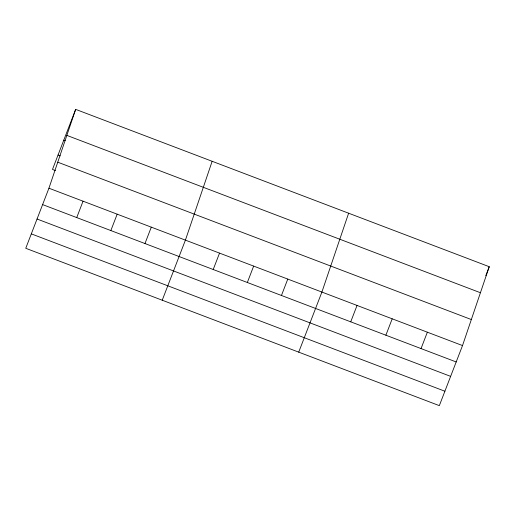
<?xml version="1.0" encoding="UTF-8"?>
<svg xmlns="http://www.w3.org/2000/svg" width="515" height="515" viewBox="0 0 515 515"><rect width="100%" height="100%" fill="white"/><g stroke="black" fill="none" stroke-linecap="round" stroke-linejoin="round"><path stroke-width="0.77" d="M48.931 188.207L75.666 109.36L489.25 266.712L462.515 345.565L439.334 405.64L25.75 248.288L48.931 188.207L462.515 345.565M212.148 161.285L185.413 240.138L162.231 300.213M348.629 213.21L321.901 292.063L298.719 352.144M75.666 109.36L52.485 169.435L55.453 170.562M76.729 217.581L83.05 201.191M110.847 230.559L117.175 214.176M144.972 243.544L151.294 227.154M213.21 269.506L219.538 253.123M247.335 282.49L253.657 266.101M281.454 295.468L287.776 279.085M350.728 321.83L357.05 305.44M385.883 335.201L392.205 318.817M421.038 348.578L427.36 332.194M485.8 275.654L489.25 266.712M66.841 135.381L480.431 292.732M63.776 140.164L65.263 140.724M58.047 155.015L60.274 155.865M57.751 162.186L471.341 319.545M42.61 204.597L456.193 361.955M37.048 219.017L450.631 376.368M31.312 233.868L444.896 391.226"/></g></svg>
